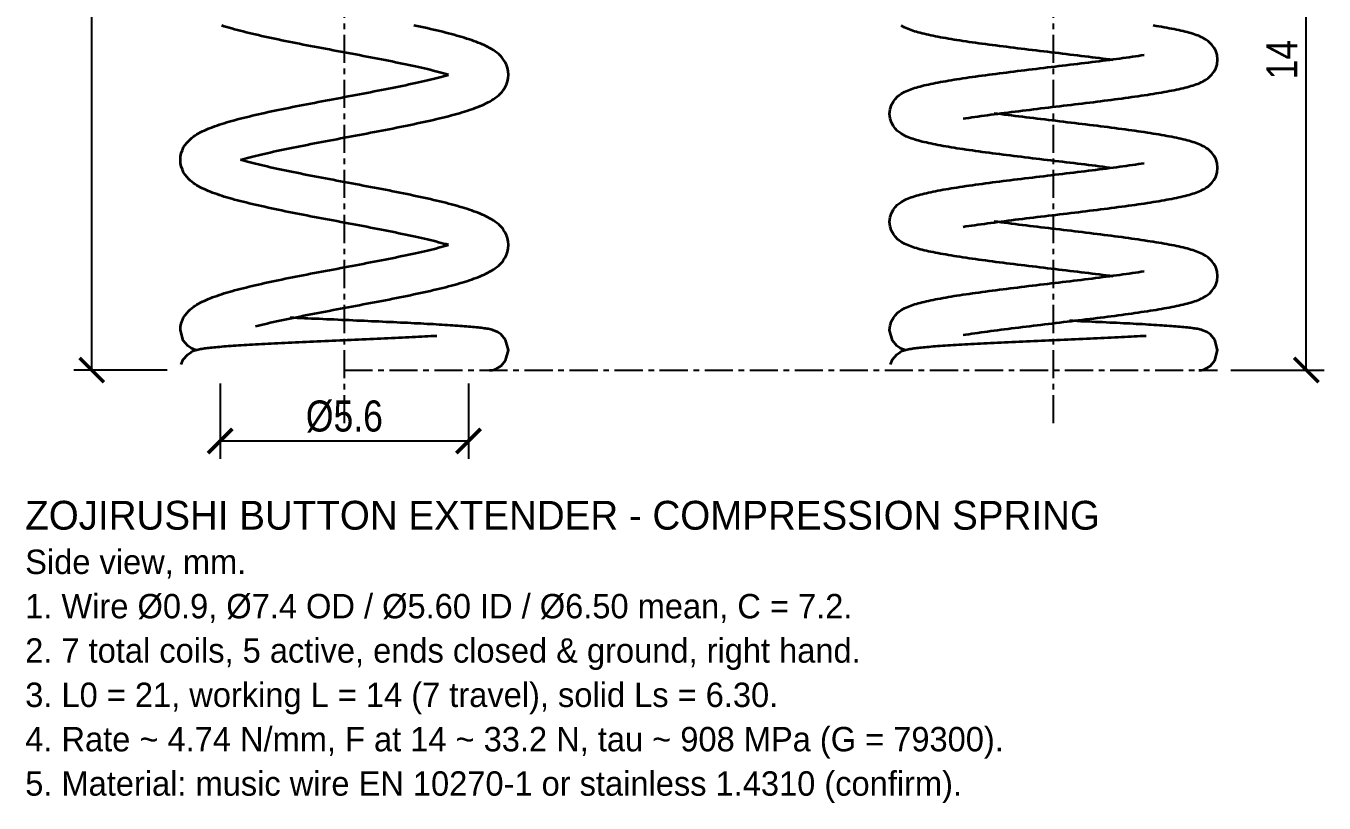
# Model space of a CAD drawing. Header units: millimetres. Extents: x -7.2 to 24.2, y -9.8 to 25.3.
# Drawn here: x -7.18 to 22.1, y -9.77 to 7.76 of the extents above; entities that cross this region are included whole.
import ezdxf

# ---------------------------------------------------------------- set-up
doc = ezdxf.new("R2010")
doc.units = ezdxf.units.MM
doc.header["$LTSCALE"] = 0.2
doc.linetypes.add('CENTER', pattern=[5.08, 3.175, -0.635, 0.635, -0.635])
for name, color, linetype in [('CENTER', 1, 'CENTER'), ('DIM', 5, 'CONTINUOUS'), ('TEXT', 7, 'CONTINUOUS')]:
    doc.layers.add(name, color=color, linetype=linetype)
doc.layers.add('OUTLINE', color=7, linetype='CONTINUOUS', lineweight=35)
doc.styles.add('OpenSansCondensed-Light', font='OpenSansCondensed-Light.ttf')
doc.dimstyles.new('SPRING', dxfattribs={"dimtxt": 0.7, "dimasz": 0.55, "dimexe": 0.4, "dimexo": 0.3, "dimgap": 0.2, "dimtad": 1, "dimdsep": 46, "dimtxsty": 'OpenSansCondensed-Light', "dimblk": 'ARCHTICK', "dimcen": 2.5, "dimclrd": 5, "dimclre": 5, "dimclrt": 5, "dimazin": 3, "dimtfac": 0.5, "dimtmove": 2, "dimatfit": 3})

# ---------------------------------------------------------------- blocks, each defined once
blk = doc.blocks.new('_ARCHTICK')
at = {"color": 0, "linetype": 'BYBLOCK', "const_width": 0.15}
blk.add_lwpolyline([(-0.5, -0.5), (0.5, 0.5)], dxfattribs=at)

msp = doc.modelspace()

# ---------------------------------------------------------------- linework, layer by layer
at = {"layer": 'CENTER'}
for p, q in [((0, -1.2), (0, 22.2)), ((16, -1.2), (16, 15.2))]:
    msp.add_line(p, q, dxfattribs=at)
at = {"layer": 'CENTER', "color": 8}
msp.add_line((0, 0), (19.7, 0), dxfattribs=at)
at = {"layer": 'OUTLINE'}
for points in [[(2.346, 6.66), (2.293, 6.675), (2.239, 6.69), (2.182, 6.705), (2.124, 6.72), (2.064, 6.736), (2.003, 6.751), (1.939, 6.767), (1.875, 6.782), (1.808, 6.798), (1.741, 6.813), (1.672, 6.829), (1.601, 6.845), (1.53, 6.86), (1.457, 6.876), (1.383, 6.892), (1.307, 6.907), (1.231, 6.923), (1.154, 6.939), (1.076, 6.955), (0.997, 6.971), (0.917, 6.987), (0.836, 7.002), (0.755, 7.018), (0.673, 7.034), (0.591, 7.05), (0.508, 7.066), (0.424, 7.082), (0.34, 7.098), (0.256, 7.114), (0.172, 7.13), (0.087, 7.146), (0.002, 7.162), (-0.083, 7.178), (-0.168, 7.194), (-0.253, 7.21), (-0.338, 7.226), (-0.423, 7.242), (-0.508, 7.258), (-0.593, 7.274), (-0.677, 7.29), (-0.761, 7.306), (-0.844, 7.322), (-0.927, 7.338), (-1.01, 7.354), (-1.092, 7.371), (-1.173, 7.387), (-1.254, 7.403), (-1.333, 7.419), (-1.413, 7.435), (-1.491, 7.451), (-1.568, 7.468), (-1.645, 7.484), (-1.72, 7.5), (-1.795, 7.517), (-1.869, 7.533), (-1.941, 7.549), (-2.012, 7.566), (-2.082, 7.582), (-2.151, 7.599), (-2.219, 7.615), (-2.285, 7.632), (-2.35, 7.648), (-2.414, 7.665), (-2.476, 7.682), (-2.537, 7.699), (-2.596, 7.716), (-2.655, 7.733), (-2.711, 7.75), (-2.766, 7.767)], [(-2.346, 4.74), (-2.293, 4.755), (-2.239, 4.77), (-2.182, 4.785), (-2.124, 4.8), (-2.064, 4.816), (-2.003, 4.831), (-1.939, 4.847), (-1.875, 4.862), (-1.808, 4.878), (-1.741, 4.893), (-1.672, 4.909), (-1.601, 4.925), (-1.53, 4.94), (-1.457, 4.956), (-1.383, 4.972), (-1.307, 4.987), (-1.231, 5.003), (-1.154, 5.019), (-1.076, 5.035), (-0.997, 5.051), (-0.917, 5.067), (-0.836, 5.082), (-0.755, 5.098), (-0.673, 5.114), (-0.591, 5.13), (-0.508, 5.146), (-0.424, 5.162), (-0.34, 5.178), (-0.256, 5.194), (-0.172, 5.21), (-0.087, 5.226), (-0.002, 5.242), (0.083, 5.258), (0.168, 5.274), (0.253, 5.29), (0.338, 5.306), (0.423, 5.322), (0.508, 5.338), (0.593, 5.354), (0.677, 5.37), (0.761, 5.386), (0.844, 5.402), (0.927, 5.418), (1.01, 5.434), (1.092, 5.451), (1.173, 5.467), (1.254, 5.483), (1.333, 5.499), (1.413, 5.515), (1.491, 5.531), (1.568, 5.548), (1.645, 5.564), (1.72, 5.58), (1.795, 5.597), (1.869, 5.613), (1.941, 5.629), (2.012, 5.646), (2.082, 5.662), (2.151, 5.679), (2.219, 5.695), (2.285, 5.712), (2.35, 5.728), (2.414, 5.745), (2.476, 5.762), (2.537, 5.779), (2.596, 5.796), (2.655, 5.813), (2.711, 5.83), (2.766, 5.847), (2.82, 5.865), (2.873, 5.883), (2.923, 5.901), (2.973, 5.919), (3.021, 5.937), (3.068, 5.956), (3.114, 5.976), (3.158, 5.996), (3.201, 6.016), (3.243, 6.038), (3.284, 6.06), (3.325, 6.084), (3.365, 6.109), (3.404, 6.136), (3.443, 6.166), (3.481, 6.198), (3.519, 6.235), (3.556, 6.276), (3.592, 6.323), (3.626, 6.377), (3.655, 6.439), (3.679, 6.507), (3.695, 6.582), (3.7, 6.66), (3.695, 6.738), (3.679, 6.813), (3.655, 6.881), (3.626, 6.943), (3.592, 6.997), (3.556, 7.044), (3.519, 7.085), (3.481, 7.122), (3.443, 7.154), (3.404, 7.184), (3.365, 7.211), (3.325, 7.236), (3.284, 7.26), (3.243, 7.282), (3.201, 7.304), (3.158, 7.324), (3.114, 7.344), (3.068, 7.364), (3.021, 7.383), (2.973, 7.401), (2.923, 7.419), (2.873, 7.437), (2.82, 7.455), (2.766, 7.473), (2.711, 7.49), (2.655, 7.507), (2.596, 7.524), (2.537, 7.541), (2.476, 7.558), (2.414, 7.575), (2.35, 7.592), (2.285, 7.608), (2.219, 7.625), (2.151, 7.641), (2.082, 7.658), (2.012, 7.674), (1.941, 7.691), (1.869, 7.707), (1.795, 7.723), (1.72, 7.74), (1.645, 7.756), (1.568, 7.772)], [(17.34, 6.991), (17.264, 7.001), (17.186, 7.011), (17.108, 7.021), (17.028, 7.031), (16.948, 7.042), (16.867, 7.052), (16.786, 7.062), (16.704, 7.072), (16.621, 7.082), (16.538, 7.092), (16.454, 7.102), (16.37, 7.112), (16.286, 7.123), (16.201, 7.133), (16.117, 7.143), (16.032, 7.153), (15.947, 7.163), (15.862, 7.173), (15.776, 7.184), (15.691, 7.194), (15.607, 7.204), (15.522, 7.214), (15.438, 7.224), (15.353, 7.234), (15.27, 7.245), (15.186, 7.255), (15.104, 7.265), (15.021, 7.275), (14.94, 7.286), (14.859, 7.296), (14.778, 7.306), (14.699, 7.316), (14.62, 7.326), (14.542, 7.337), (14.465, 7.347), (14.389, 7.357), (14.313, 7.368), (14.239, 7.378), (14.166, 7.388), (14.095, 7.398), (14.024, 7.409), (13.954, 7.419), (13.886, 7.43), (13.819, 7.44), (13.754, 7.45), (13.69, 7.461), (13.627, 7.471), (13.566, 7.482), (13.506, 7.492), (13.447, 7.503), (13.39, 7.514), (13.335, 7.524), (13.281, 7.535), (13.229, 7.546), (13.178, 7.557), (13.129, 7.568), (13.081, 7.579), (13.035, 7.59), (12.99, 7.602), (12.946, 7.614), (12.904, 7.626), (12.863, 7.638), (12.824, 7.651), (12.785, 7.664), (12.747, 7.678), (12.709, 7.693), (12.672, 7.71), (12.635, 7.728), (12.597, 7.749), (12.558, 7.773)], [(13.959, 5.671), (14.023, 5.681), (14.089, 5.691), (14.155, 5.701), (14.224, 5.711), (14.293, 5.721), (14.364, 5.731), (14.437, 5.741), (14.51, 5.751), (14.584, 5.761), (14.66, 5.771), (14.736, 5.781), (14.814, 5.791), (14.892, 5.801), (14.972, 5.811), (15.052, 5.822), (15.133, 5.832), (15.214, 5.842), (15.296, 5.852), (15.379, 5.862), (15.462, 5.872), (15.546, 5.882), (15.63, 5.892), (15.714, 5.903), (15.799, 5.913), (15.883, 5.923), (15.968, 5.933), (16.053, 5.943), (16.138, 5.953), (16.224, 5.964), (16.309, 5.974), (16.393, 5.984), (16.478, 5.994), (16.562, 6.004), (16.647, 6.014), (16.73, 6.025), (16.814, 6.035), (16.896, 6.045), (16.979, 6.055), (17.06, 6.066), (17.141, 6.076), (17.222, 6.086), (17.301, 6.096), (17.38, 6.106), (17.458, 6.117), (17.535, 6.127), (17.611, 6.137), (17.687, 6.148), (17.761, 6.158), (17.834, 6.168), (17.905, 6.178), (17.976, 6.189), (18.046, 6.199), (18.114, 6.21), (18.181, 6.22), (18.246, 6.23), (18.31, 6.241), (18.373, 6.251), (18.434, 6.262), (18.494, 6.272), (18.553, 6.283), (18.61, 6.294), (18.665, 6.304), (18.719, 6.315), (18.771, 6.326), (18.822, 6.337), (18.871, 6.348), (18.919, 6.359), (18.965, 6.37), (19.01, 6.382), (19.054, 6.394), (19.096, 6.406), (19.137, 6.418), (19.176, 6.431), (19.215, 6.444), (19.253, 6.458), (19.291, 6.473), (19.328, 6.49), (19.365, 6.508), (19.403, 6.529), (19.442, 6.553), (19.483, 6.581), (19.526, 6.617), (19.571, 6.663), (19.616, 6.723), (19.658, 6.799), (19.688, 6.894), (19.7, 7), (19.688, 7.106), (19.658, 7.201), (19.616, 7.277), (19.571, 7.337), (19.526, 7.383), (19.483, 7.419), (19.442, 7.447), (19.403, 7.471), (19.365, 7.492), (19.328, 7.51), (19.291, 7.527), (19.253, 7.542), (19.215, 7.556), (19.176, 7.569), (19.137, 7.582), (19.096, 7.594), (19.054, 7.606), (19.01, 7.618), (18.965, 7.63), (18.919, 7.641), (18.871, 7.652), (18.822, 7.663), (18.771, 7.674), (18.719, 7.685), (18.665, 7.696), (18.61, 7.706), (18.553, 7.717), (18.494, 7.728), (18.434, 7.738), (18.373, 7.749), (18.31, 7.759), (18.246, 7.77)], [(17.34, 4.551), (17.264, 4.561), (17.186, 4.571), (17.108, 4.581), (17.028, 4.591), (16.948, 4.602), (16.867, 4.612), (16.786, 4.622), (16.704, 4.632), (16.621, 4.642), (16.538, 4.652), (16.454, 4.662), (16.37, 4.672), (16.286, 4.683), (16.201, 4.693), (16.117, 4.703), (16.032, 4.713), (15.947, 4.723), (15.862, 4.733), (15.776, 4.744), (15.691, 4.754), (15.607, 4.764), (15.522, 4.774), (15.438, 4.784), (15.353, 4.794), (15.27, 4.805), (15.186, 4.815), (15.104, 4.825), (15.021, 4.835), (14.94, 4.846), (14.859, 4.856), (14.778, 4.866), (14.699, 4.876), (14.62, 4.886), (14.542, 4.897), (14.465, 4.907), (14.389, 4.917), (14.313, 4.928), (14.239, 4.938), (14.166, 4.948), (14.095, 4.958), (14.024, 4.969), (13.954, 4.979), (13.886, 4.99), (13.819, 5), (13.754, 5.01), (13.69, 5.021), (13.627, 5.031), (13.566, 5.042), (13.506, 5.052), (13.447, 5.063), (13.39, 5.074), (13.335, 5.084), (13.281, 5.095), (13.229, 5.106), (13.178, 5.117), (13.129, 5.128), (13.081, 5.139), (13.035, 5.15), (12.99, 5.162), (12.946, 5.174), (12.904, 5.186), (12.863, 5.198), (12.824, 5.211), (12.785, 5.224), (12.747, 5.238), (12.709, 5.253), (12.672, 5.27), (12.635, 5.288), (12.597, 5.309), (12.558, 5.333), (12.517, 5.361), (12.474, 5.397), (12.429, 5.443), (12.384, 5.503), (12.342, 5.579), (12.312, 5.674), (12.3, 5.78), (12.312, 5.886), (12.342, 5.981), (12.384, 6.057), (12.429, 6.117), (12.474, 6.163), (12.517, 6.199), (12.558, 6.227), (12.597, 6.251), (12.635, 6.272), (12.672, 6.29), (12.709, 6.307), (12.747, 6.322), (12.785, 6.336), (12.824, 6.349), (12.863, 6.362), (12.904, 6.374), (12.946, 6.386), (12.99, 6.398), (13.035, 6.41), (13.081, 6.421), (13.129, 6.432), (13.178, 6.443), (13.229, 6.454), (13.281, 6.465), (13.335, 6.476), (13.39, 6.486), (13.447, 6.497), (13.506, 6.508), (13.566, 6.518), (13.627, 6.529), (13.69, 6.539), (13.754, 6.55), (13.819, 6.56), (13.886, 6.57), (13.954, 6.581), (14.024, 6.591), (14.095, 6.602), (14.166, 6.612), (14.239, 6.622), (14.313, 6.632), (14.389, 6.643), (14.465, 6.653), (14.542, 6.663), (14.62, 6.674), (14.699, 6.684), (14.778, 6.694), (14.859, 6.704), (14.94, 6.714), (15.021, 6.725), (15.104, 6.735), (15.186, 6.745), (15.27, 6.755), (15.353, 6.766), (15.438, 6.776), (15.522, 6.786), (15.607, 6.796), (15.691, 6.806), (15.776, 6.816), (15.862, 6.827), (15.947, 6.837), (16.032, 6.847), (16.117, 6.857), (16.201, 6.867), (16.286, 6.877), (16.37, 6.888), (16.454, 6.898), (16.538, 6.908), (16.621, 6.918), (16.704, 6.928), (16.786, 6.938), (16.867, 6.948), (16.948, 6.958), (17.028, 6.969), (17.108, 6.979), (17.186, 6.989), (17.264, 6.999), (17.34, 7.009), (17.416, 7.019), (17.49, 7.029), (17.563, 7.039), (17.636, 7.049), (17.707, 7.059), (17.776, 7.069), (17.845, 7.079), (17.911, 7.089), (17.977, 7.099), (18.041, 7.109)], [(2.346, 2.82), (2.293, 2.835), (2.239, 2.85), (2.182, 2.865), (2.124, 2.88), (2.064, 2.896), (2.003, 2.911), (1.939, 2.927), (1.875, 2.942), (1.808, 2.958), (1.741, 2.973), (1.672, 2.989), (1.601, 3.005), (1.53, 3.02), (1.457, 3.036), (1.383, 3.052), (1.307, 3.067), (1.231, 3.083), (1.154, 3.099), (1.076, 3.115), (0.997, 3.131), (0.917, 3.147), (0.836, 3.162), (0.755, 3.178), (0.673, 3.194), (0.591, 3.21), (0.508, 3.226), (0.424, 3.242), (0.34, 3.258), (0.256, 3.274), (0.172, 3.29), (0.087, 3.306), (0.002, 3.322), (-0.083, 3.338), (-0.168, 3.354), (-0.253, 3.37), (-0.338, 3.386), (-0.423, 3.402), (-0.508, 3.418), (-0.593, 3.434), (-0.677, 3.45), (-0.761, 3.466), (-0.844, 3.482), (-0.927, 3.498), (-1.01, 3.514), (-1.092, 3.531), (-1.173, 3.547), (-1.254, 3.563), (-1.333, 3.579), (-1.413, 3.595), (-1.491, 3.611), (-1.568, 3.628), (-1.645, 3.644), (-1.72, 3.66), (-1.795, 3.677), (-1.869, 3.693), (-1.941, 3.709), (-2.012, 3.726), (-2.082, 3.742), (-2.151, 3.759), (-2.219, 3.775), (-2.285, 3.792), (-2.35, 3.808), (-2.414, 3.825), (-2.476, 3.842), (-2.537, 3.859), (-2.596, 3.876), (-2.655, 3.893), (-2.711, 3.91), (-2.766, 3.927), (-2.82, 3.945), (-2.873, 3.963), (-2.923, 3.981), (-2.973, 3.999), (-3.021, 4.017), (-3.068, 4.036), (-3.114, 4.056), (-3.158, 4.076), (-3.201, 4.096), (-3.243, 4.118), (-3.284, 4.14), (-3.325, 4.164), (-3.365, 4.189), (-3.404, 4.216), (-3.443, 4.246), (-3.481, 4.278), (-3.519, 4.315), (-3.556, 4.356), (-3.592, 4.403), (-3.626, 4.457), (-3.655, 4.519), (-3.679, 4.587), (-3.695, 4.662), (-3.7, 4.74), (-3.695, 4.818), (-3.679, 4.893), (-3.655, 4.961), (-3.626, 5.023), (-3.592, 5.077), (-3.556, 5.124), (-3.519, 5.165), (-3.481, 5.202), (-3.443, 5.234), (-3.404, 5.264), (-3.365, 5.291), (-3.325, 5.316), (-3.284, 5.34), (-3.243, 5.362), (-3.201, 5.384), (-3.158, 5.404), (-3.114, 5.424), (-3.068, 5.444), (-3.021, 5.463), (-2.973, 5.481), (-2.923, 5.499), (-2.873, 5.517), (-2.82, 5.535), (-2.766, 5.553), (-2.711, 5.57), (-2.655, 5.587), (-2.596, 5.604), (-2.537, 5.621), (-2.476, 5.638), (-2.414, 5.655), (-2.35, 5.672), (-2.285, 5.688), (-2.219, 5.705), (-2.151, 5.721), (-2.082, 5.738), (-2.012, 5.754), (-1.941, 5.771), (-1.869, 5.787), (-1.795, 5.803), (-1.72, 5.82), (-1.645, 5.836), (-1.568, 5.852), (-1.491, 5.869), (-1.413, 5.885), (-1.333, 5.901), (-1.254, 5.917), (-1.173, 5.933), (-1.092, 5.949), (-1.01, 5.966), (-0.927, 5.982), (-0.844, 5.998), (-0.761, 6.014), (-0.677, 6.03), (-0.593, 6.046), (-0.508, 6.062), (-0.423, 6.078), (-0.338, 6.094), (-0.253, 6.11), (-0.168, 6.126), (-0.083, 6.142), (0.002, 6.158), (0.087, 6.174), (0.172, 6.19), (0.256, 6.206), (0.34, 6.222), (0.424, 6.238), (0.508, 6.254), (0.591, 6.27), (0.673, 6.286), (0.755, 6.302), (0.836, 6.318), (0.917, 6.333), (0.997, 6.349), (1.076, 6.365), (1.154, 6.381), (1.231, 6.397), (1.307, 6.413), (1.383, 6.428), (1.457, 6.444), (1.53, 6.46), (1.601, 6.475), (1.672, 6.491), (1.741, 6.507), (1.808, 6.522), (1.875, 6.538), (1.939, 6.553), (2.003, 6.569), (2.064, 6.584), (2.124, 6.6), (2.182, 6.615), (2.239, 6.63), (2.293, 6.645), (2.346, 6.66)], [(13.959, 3.231), (14.023, 3.241), (14.089, 3.251), (14.155, 3.261), (14.224, 3.271), (14.293, 3.281), (14.364, 3.291), (14.437, 3.301), (14.51, 3.311), (14.584, 3.321), (14.66, 3.331), (14.736, 3.341), (14.814, 3.351), (14.892, 3.361), (14.972, 3.371), (15.052, 3.382), (15.133, 3.392), (15.214, 3.402), (15.296, 3.412), (15.379, 3.422), (15.462, 3.432), (15.546, 3.442), (15.63, 3.452), (15.714, 3.463), (15.799, 3.473), (15.883, 3.483), (15.968, 3.493), (16.053, 3.503), (16.138, 3.513), (16.224, 3.524), (16.309, 3.534), (16.393, 3.544), (16.478, 3.554), (16.562, 3.564), (16.647, 3.574), (16.73, 3.585), (16.814, 3.595), (16.896, 3.605), (16.979, 3.615), (17.06, 3.626), (17.141, 3.636), (17.222, 3.646), (17.301, 3.656), (17.38, 3.666), (17.458, 3.677), (17.535, 3.687), (17.611, 3.697), (17.687, 3.708), (17.761, 3.718), (17.834, 3.728), (17.905, 3.738), (17.976, 3.749), (18.046, 3.759), (18.114, 3.77), (18.181, 3.78), (18.246, 3.79), (18.31, 3.801), (18.373, 3.811), (18.434, 3.822), (18.494, 3.832), (18.553, 3.843), (18.61, 3.854), (18.665, 3.864), (18.719, 3.875), (18.771, 3.886), (18.822, 3.897), (18.871, 3.908), (18.919, 3.919), (18.965, 3.93), (19.01, 3.942), (19.054, 3.954), (19.096, 3.966), (19.137, 3.978), (19.176, 3.991), (19.215, 4.004), (19.253, 4.018), (19.291, 4.033), (19.328, 4.05), (19.365, 4.068), (19.403, 4.089), (19.442, 4.113), (19.483, 4.141), (19.526, 4.177), (19.571, 4.223), (19.616, 4.283), (19.658, 4.359), (19.688, 4.454), (19.7, 4.56), (19.688, 4.666), (19.658, 4.761), (19.616, 4.837), (19.571, 4.897), (19.526, 4.943), (19.483, 4.979), (19.442, 5.007), (19.403, 5.031), (19.365, 5.052), (19.328, 5.07), (19.291, 5.087), (19.253, 5.102), (19.215, 5.116), (19.176, 5.129), (19.137, 5.142), (19.096, 5.154), (19.054, 5.166), (19.01, 5.178), (18.965, 5.19), (18.919, 5.201), (18.871, 5.212), (18.822, 5.223), (18.771, 5.234), (18.719, 5.245), (18.665, 5.256), (18.61, 5.266), (18.553, 5.277), (18.494, 5.288), (18.434, 5.298), (18.373, 5.309), (18.31, 5.319), (18.246, 5.33), (18.181, 5.34), (18.114, 5.35), (18.046, 5.361), (17.976, 5.371), (17.905, 5.382), (17.834, 5.392), (17.761, 5.402), (17.687, 5.412), (17.611, 5.423), (17.535, 5.433), (17.458, 5.443), (17.38, 5.454), (17.301, 5.464), (17.222, 5.474), (17.141, 5.484), (17.06, 5.494), (16.979, 5.505), (16.896, 5.515), (16.814, 5.525), (16.73, 5.535), (16.647, 5.546), (16.562, 5.556), (16.478, 5.566), (16.393, 5.576), (16.309, 5.586), (16.224, 5.596), (16.138, 5.607), (16.053, 5.617), (15.968, 5.627), (15.883, 5.637), (15.799, 5.647), (15.714, 5.657), (15.63, 5.668), (15.546, 5.678), (15.462, 5.688), (15.379, 5.698), (15.296, 5.708), (15.214, 5.718), (15.133, 5.728), (15.052, 5.738), (14.972, 5.749), (14.892, 5.759), (14.814, 5.769), (14.736, 5.779), (14.66, 5.789)], [(-2.003, 0.991), (-1.939, 1.007), (-1.875, 1.022), (-1.808, 1.038), (-1.741, 1.053), (-1.672, 1.069), (-1.601, 1.085), (-1.53, 1.1), (-1.457, 1.116), (-1.383, 1.132), (-1.307, 1.147), (-1.231, 1.163), (-1.154, 1.179), (-1.076, 1.195), (-0.997, 1.211), (-0.917, 1.227), (-0.836, 1.242), (-0.755, 1.258), (-0.673, 1.274), (-0.591, 1.29), (-0.508, 1.306), (-0.424, 1.322), (-0.34, 1.338), (-0.256, 1.354), (-0.172, 1.37), (-0.087, 1.386), (-0.002, 1.402), (0.083, 1.418), (0.168, 1.434), (0.253, 1.45), (0.338, 1.466), (0.423, 1.482), (0.508, 1.498), (0.593, 1.514), (0.677, 1.53), (0.761, 1.546), (0.844, 1.562), (0.927, 1.578), (1.01, 1.594), (1.092, 1.611), (1.173, 1.627), (1.254, 1.643), (1.333, 1.659), (1.413, 1.675), (1.491, 1.691), (1.568, 1.708), (1.645, 1.724), (1.72, 1.74), (1.795, 1.757), (1.869, 1.773), (1.941, 1.789), (2.012, 1.806), (2.082, 1.822), (2.151, 1.839), (2.219, 1.855), (2.285, 1.872), (2.35, 1.888), (2.414, 1.905), (2.476, 1.922), (2.537, 1.939), (2.596, 1.956), (2.655, 1.973), (2.711, 1.99), (2.766, 2.007), (2.82, 2.025), (2.873, 2.043), (2.923, 2.061), (2.973, 2.079), (3.021, 2.097), (3.068, 2.116), (3.114, 2.136), (3.158, 2.156), (3.201, 2.176), (3.243, 2.198), (3.284, 2.22), (3.325, 2.244), (3.365, 2.269), (3.404, 2.296), (3.443, 2.326), (3.481, 2.358), (3.519, 2.395), (3.556, 2.436), (3.592, 2.483), (3.626, 2.537), (3.655, 2.599), (3.679, 2.667), (3.695, 2.742), (3.7, 2.82), (3.695, 2.898), (3.679, 2.973), (3.655, 3.041), (3.626, 3.103), (3.592, 3.157), (3.556, 3.204), (3.519, 3.245), (3.481, 3.282), (3.443, 3.314), (3.404, 3.344), (3.365, 3.371), (3.325, 3.396), (3.284, 3.42), (3.243, 3.442), (3.201, 3.464), (3.158, 3.484), (3.114, 3.504), (3.068, 3.524), (3.021, 3.543), (2.973, 3.561), (2.923, 3.579), (2.873, 3.597), (2.82, 3.615), (2.766, 3.633), (2.711, 3.65), (2.655, 3.667), (2.596, 3.684), (2.537, 3.701), (2.476, 3.718), (2.414, 3.735), (2.35, 3.752), (2.285, 3.768), (2.219, 3.785), (2.151, 3.801), (2.082, 3.818), (2.012, 3.834), (1.941, 3.851), (1.869, 3.867), (1.795, 3.883), (1.72, 3.9), (1.645, 3.916), (1.568, 3.932), (1.491, 3.949), (1.413, 3.965), (1.333, 3.981), (1.254, 3.997), (1.173, 4.013), (1.092, 4.029), (1.01, 4.046), (0.927, 4.062), (0.844, 4.078), (0.761, 4.094), (0.677, 4.11), (0.593, 4.126), (0.508, 4.142), (0.423, 4.158), (0.338, 4.174), (0.253, 4.19), (0.168, 4.206), (0.083, 4.222), (-0.002, 4.238), (-0.087, 4.254), (-0.172, 4.27), (-0.256, 4.286), (-0.34, 4.302), (-0.424, 4.318), (-0.508, 4.334), (-0.591, 4.35), (-0.673, 4.366), (-0.755, 4.382), (-0.836, 4.398), (-0.917, 4.413), (-0.997, 4.429), (-1.076, 4.445), (-1.154, 4.461), (-1.231, 4.477), (-1.307, 4.493), (-1.383, 4.508), (-1.457, 4.524), (-1.53, 4.54), (-1.601, 4.555), (-1.672, 4.571), (-1.741, 4.587), (-1.808, 4.602), (-1.875, 4.618), (-1.939, 4.633), (-2.003, 4.649), (-2.064, 4.664), (-2.124, 4.68), (-2.182, 4.695), (-2.239, 4.71), (-2.293, 4.725), (-2.346, 4.74)], [(17.34, 2.111), (17.264, 2.121), (17.186, 2.131), (17.108, 2.141), (17.028, 2.151), (16.948, 2.162), (16.867, 2.172), (16.786, 2.182), (16.704, 2.192), (16.621, 2.202), (16.538, 2.212), (16.454, 2.222), (16.37, 2.232), (16.286, 2.243), (16.201, 2.253), (16.117, 2.263), (16.032, 2.273), (15.947, 2.283), (15.862, 2.293), (15.776, 2.304), (15.691, 2.314), (15.607, 2.324), (15.522, 2.334), (15.438, 2.344), (15.353, 2.354), (15.27, 2.365), (15.186, 2.375), (15.104, 2.385), (15.021, 2.395), (14.94, 2.406), (14.859, 2.416), (14.778, 2.426), (14.699, 2.436), (14.62, 2.446), (14.542, 2.457), (14.465, 2.467), (14.389, 2.477), (14.313, 2.488), (14.239, 2.498), (14.166, 2.508), (14.095, 2.518), (14.024, 2.529), (13.954, 2.539), (13.886, 2.55), (13.819, 2.56), (13.754, 2.57), (13.69, 2.581), (13.627, 2.591), (13.566, 2.602), (13.506, 2.612), (13.447, 2.623), (13.39, 2.634), (13.335, 2.644), (13.281, 2.655), (13.229, 2.666), (13.178, 2.677), (13.129, 2.688), (13.081, 2.699), (13.035, 2.71), (12.99, 2.722), (12.946, 2.734), (12.904, 2.746), (12.863, 2.758), (12.824, 2.771), (12.785, 2.784), (12.747, 2.798), (12.709, 2.813), (12.672, 2.83), (12.635, 2.848), (12.597, 2.869), (12.558, 2.893), (12.517, 2.921), (12.474, 2.957), (12.429, 3.003), (12.384, 3.063), (12.342, 3.139), (12.312, 3.234), (12.3, 3.34), (12.312, 3.446), (12.342, 3.541), (12.384, 3.617), (12.429, 3.677), (12.474, 3.723), (12.517, 3.759), (12.558, 3.787), (12.597, 3.811), (12.635, 3.832), (12.672, 3.85), (12.709, 3.867), (12.747, 3.882), (12.785, 3.896), (12.824, 3.909), (12.863, 3.922), (12.904, 3.934), (12.946, 3.946), (12.99, 3.958), (13.035, 3.97), (13.081, 3.981), (13.129, 3.992), (13.178, 4.003), (13.229, 4.014), (13.281, 4.025), (13.335, 4.036), (13.39, 4.046), (13.447, 4.057), (13.506, 4.068), (13.566, 4.078), (13.627, 4.089), (13.69, 4.099), (13.754, 4.11), (13.819, 4.12), (13.886, 4.13), (13.954, 4.141), (14.024, 4.151), (14.095, 4.162), (14.166, 4.172), (14.239, 4.182), (14.313, 4.192), (14.389, 4.203), (14.465, 4.213), (14.542, 4.223), (14.62, 4.234), (14.699, 4.244), (14.778, 4.254), (14.859, 4.264), (14.94, 4.274), (15.021, 4.285), (15.104, 4.295), (15.186, 4.305), (15.27, 4.315), (15.353, 4.326), (15.438, 4.336), (15.522, 4.346), (15.607, 4.356), (15.691, 4.366), (15.776, 4.376), (15.862, 4.387), (15.947, 4.397), (16.032, 4.407), (16.117, 4.417), (16.201, 4.427), (16.286, 4.437), (16.37, 4.448), (16.454, 4.458), (16.538, 4.468), (16.621, 4.478), (16.704, 4.488), (16.786, 4.498), (16.867, 4.508), (16.948, 4.518), (17.028, 4.529), (17.108, 4.539), (17.186, 4.549), (17.264, 4.559), (17.34, 4.569), (17.416, 4.579), (17.49, 4.589), (17.563, 4.599), (17.636, 4.609), (17.707, 4.619), (17.776, 4.629), (17.845, 4.639), (17.911, 4.649), (17.977, 4.659), (18.041, 4.669)], [(13.959, 0.791), (14.023, 0.801), (14.089, 0.811), (14.155, 0.821), (14.224, 0.831), (14.293, 0.841), (14.364, 0.851), (14.437, 0.861), (14.51, 0.871), (14.584, 0.881), (14.66, 0.891), (14.736, 0.901), (14.814, 0.911), (14.892, 0.921), (14.972, 0.931), (15.052, 0.942), (15.133, 0.952), (15.214, 0.962), (15.296, 0.972), (15.379, 0.982), (15.462, 0.992), (15.546, 1.002), (15.63, 1.012), (15.714, 1.023), (15.799, 1.033), (15.883, 1.043), (15.968, 1.053), (16.053, 1.063), (16.138, 1.073), (16.224, 1.084), (16.309, 1.094), (16.393, 1.104), (16.478, 1.114), (16.562, 1.124), (16.647, 1.134), (16.73, 1.145), (16.814, 1.155), (16.896, 1.165), (16.979, 1.175), (17.06, 1.186), (17.141, 1.196), (17.222, 1.206), (17.301, 1.216), (17.38, 1.226), (17.458, 1.237), (17.535, 1.247), (17.611, 1.257), (17.687, 1.268), (17.761, 1.278), (17.834, 1.288), (17.905, 1.298), (17.976, 1.309), (18.046, 1.319), (18.114, 1.33), (18.181, 1.34), (18.246, 1.35), (18.31, 1.361), (18.373, 1.371), (18.434, 1.382), (18.494, 1.392), (18.553, 1.403), (18.61, 1.414), (18.665, 1.424), (18.719, 1.435), (18.771, 1.446), (18.822, 1.457), (18.871, 1.468), (18.919, 1.479), (18.965, 1.49), (19.01, 1.502), (19.054, 1.514), (19.096, 1.526), (19.137, 1.538), (19.176, 1.551), (19.215, 1.564), (19.253, 1.578), (19.291, 1.593), (19.328, 1.61), (19.365, 1.628), (19.403, 1.649), (19.442, 1.673), (19.483, 1.701), (19.526, 1.737), (19.571, 1.783), (19.616, 1.843), (19.658, 1.919), (19.688, 2.014), (19.7, 2.12), (19.688, 2.226), (19.658, 2.321), (19.616, 2.397), (19.571, 2.457), (19.526, 2.503), (19.483, 2.539), (19.442, 2.567), (19.403, 2.591), (19.365, 2.612), (19.328, 2.63), (19.291, 2.647), (19.253, 2.662), (19.215, 2.676), (19.176, 2.689), (19.137, 2.702), (19.096, 2.714), (19.054, 2.726), (19.01, 2.738), (18.965, 2.75), (18.919, 2.761), (18.871, 2.772), (18.822, 2.783), (18.771, 2.794), (18.719, 2.805), (18.665, 2.816), (18.61, 2.826), (18.553, 2.837), (18.494, 2.848), (18.434, 2.858), (18.373, 2.869), (18.31, 2.879), (18.246, 2.89), (18.181, 2.9), (18.114, 2.91), (18.046, 2.921), (17.976, 2.931), (17.905, 2.942), (17.834, 2.952), (17.761, 2.962), (17.687, 2.972), (17.611, 2.983), (17.535, 2.993), (17.458, 3.003), (17.38, 3.014), (17.301, 3.024), (17.222, 3.034), (17.141, 3.044), (17.06, 3.054), (16.979, 3.065), (16.896, 3.075), (16.814, 3.085), (16.73, 3.095), (16.647, 3.106), (16.562, 3.116), (16.478, 3.126), (16.393, 3.136), (16.309, 3.146), (16.224, 3.156), (16.138, 3.167), (16.053, 3.177), (15.968, 3.187), (15.883, 3.197), (15.799, 3.207), (15.714, 3.217), (15.63, 3.228), (15.546, 3.238), (15.462, 3.248), (15.379, 3.258), (15.296, 3.268), (15.214, 3.278), (15.133, 3.288), (15.052, 3.298), (14.972, 3.309), (14.892, 3.319), (14.814, 3.329), (14.736, 3.339), (14.66, 3.349)], [(-3.332, 0.444), (-3.366, 0.455), (-3.407, 0.47), (-3.46, 0.496), (-3.535, 0.548), (-3.636, 0.666), (-3.7, 0.9), (-3.695, 0.978), (-3.679, 1.053), (-3.655, 1.121), (-3.626, 1.183), (-3.592, 1.237), (-3.556, 1.284), (-3.519, 1.325), (-3.481, 1.362), (-3.443, 1.394), (-3.404, 1.424), (-3.365, 1.451), (-3.325, 1.476), (-3.284, 1.5), (-3.243, 1.522), (-3.201, 1.544), (-3.158, 1.564), (-3.114, 1.584), (-3.068, 1.604), (-3.021, 1.623), (-2.973, 1.641), (-2.923, 1.659), (-2.873, 1.677), (-2.82, 1.695), (-2.766, 1.713), (-2.711, 1.73), (-2.655, 1.747), (-2.596, 1.764), (-2.537, 1.781), (-2.476, 1.798), (-2.414, 1.815), (-2.35, 1.832), (-2.285, 1.848), (-2.219, 1.865), (-2.151, 1.881), (-2.082, 1.898), (-2.012, 1.914), (-1.941, 1.931), (-1.869, 1.947), (-1.795, 1.963), (-1.72, 1.98), (-1.645, 1.996), (-1.568, 2.012), (-1.491, 2.029), (-1.413, 2.045), (-1.333, 2.061), (-1.254, 2.077), (-1.173, 2.093), (-1.092, 2.109), (-1.01, 2.126), (-0.927, 2.142), (-0.844, 2.158), (-0.761, 2.174), (-0.677, 2.19), (-0.593, 2.206), (-0.508, 2.222), (-0.423, 2.238), (-0.338, 2.254), (-0.253, 2.27), (-0.168, 2.286), (-0.083, 2.302), (0.002, 2.318), (0.087, 2.334), (0.172, 2.35), (0.256, 2.366), (0.34, 2.382), (0.424, 2.398), (0.508, 2.414), (0.591, 2.43), (0.673, 2.446), (0.755, 2.462), (0.836, 2.478), (0.917, 2.493), (0.997, 2.509), (1.076, 2.525), (1.154, 2.541), (1.231, 2.557), (1.307, 2.573), (1.383, 2.588), (1.457, 2.604), (1.53, 2.62), (1.601, 2.635), (1.672, 2.651), (1.741, 2.667), (1.808, 2.682), (1.875, 2.698), (1.939, 2.713), (2.003, 2.729), (2.064, 2.744), (2.124, 2.76), (2.182, 2.775), (2.239, 2.79), (2.293, 2.805), (2.346, 2.82)], [(12.668, 0.444), (12.634, 0.455), (12.593, 0.47), (12.54, 0.496), (12.465, 0.548), (12.364, 0.666), (12.3, 0.9), (12.312, 1.006), (12.342, 1.101), (12.384, 1.177), (12.429, 1.237), (12.474, 1.283), (12.517, 1.319), (12.558, 1.347), (12.597, 1.371), (12.635, 1.392), (12.672, 1.41), (12.709, 1.427), (12.747, 1.442), (12.785, 1.456), (12.824, 1.469), (12.863, 1.482), (12.904, 1.494), (12.946, 1.506), (12.99, 1.518), (13.035, 1.53), (13.081, 1.541), (13.129, 1.552), (13.178, 1.563), (13.229, 1.574), (13.281, 1.585), (13.335, 1.596), (13.39, 1.606), (13.447, 1.617), (13.506, 1.628), (13.566, 1.638), (13.627, 1.649), (13.69, 1.659), (13.754, 1.67), (13.819, 1.68), (13.886, 1.69), (13.954, 1.701), (14.024, 1.711), (14.095, 1.722), (14.166, 1.732), (14.239, 1.742), (14.313, 1.752), (14.389, 1.763), (14.465, 1.773), (14.542, 1.783), (14.62, 1.794), (14.699, 1.804), (14.778, 1.814), (14.859, 1.824), (14.94, 1.834), (15.021, 1.845), (15.104, 1.855), (15.186, 1.865), (15.27, 1.875), (15.353, 1.886), (15.438, 1.896), (15.522, 1.906), (15.607, 1.916), (15.691, 1.926), (15.776, 1.936), (15.862, 1.947), (15.947, 1.957), (16.032, 1.967), (16.117, 1.977), (16.201, 1.987), (16.286, 1.997), (16.37, 2.008), (16.454, 2.018), (16.538, 2.028), (16.621, 2.038), (16.704, 2.048), (16.786, 2.058), (16.867, 2.068), (16.948, 2.078), (17.028, 2.089), (17.108, 2.099), (17.186, 2.109), (17.264, 2.119), (17.34, 2.129), (17.416, 2.139), (17.49, 2.149), (17.563, 2.159), (17.636, 2.169), (17.707, 2.179), (17.776, 2.189), (17.845, 2.199), (17.911, 2.209), (17.977, 2.219), (18.041, 2.229)], [(3.272, 0), (3.301, 0), (3.332, 0), (3.366, 0.005), (3.407, 0.02), (3.46, 0.046), (3.535, 0.098), (3.636, 0.216), (3.7, 0.45), (3.636, 0.684), (3.535, 0.802), (3.46, 0.854), (3.407, 0.88), (3.366, 0.895), (3.332, 0.906), (3.301, 0.914), (3.272, 0.92), (3.244, 0.926), (3.215, 0.931), (3.185, 0.936), (3.154, 0.94), (3.122, 0.945), (3.089, 0.949), (3.054, 0.953), (3.018, 0.957), (2.979, 0.961), (2.939, 0.965), (2.898, 0.969), (2.854, 0.973), (2.809, 0.977), (2.762, 0.981), (2.713, 0.985), (2.663, 0.989), (2.611, 0.993), (2.557, 0.996), (2.502, 1), (2.445, 1.004), (2.386, 1.008), (2.326, 1.012), (2.264, 1.015), (2.201, 1.019), (2.137, 1.023), (2.071, 1.027), (2.003, 1.031), (1.935, 1.034), (1.865, 1.038), (1.794, 1.042), (1.721, 1.046), (1.648, 1.049), (1.573, 1.053), (1.498, 1.057), (1.421, 1.061), (1.344, 1.064), (1.265, 1.068), (1.186, 1.072), (1.106, 1.076), (1.025, 1.08), (0.944, 1.083), (0.862, 1.087), (0.779, 1.091), (0.696, 1.095), (0.612, 1.098), (0.528, 1.102), (0.444, 1.106), (0.36, 1.11), (0.275, 1.113), (0.19, 1.117), (0.105, 1.121), (0.02, 1.125), (-0.065, 1.128), (-0.15, 1.132), (-0.235, 1.136), (-0.32, 1.14), (-0.404, 1.143), (-0.488, 1.147), (-0.572, 1.151), (-0.655, 1.155), (-0.738, 1.158), (-0.821, 1.162), (-0.902, 1.166), (-0.983, 1.17), (-1.064, 1.173), (-1.143, 1.177), (-1.222, 1.181)], [(19.272, 0), (19.301, 0), (19.332, 0), (19.366, 0.005), (19.407, 0.02), (19.46, 0.046), (19.535, 0.098), (19.636, 0.216), (19.7, 0.45), (19.636, 0.684), (19.535, 0.802), (19.46, 0.854), (19.407, 0.88), (19.366, 0.895), (19.332, 0.906), (19.301, 0.914), (19.272, 0.92), (19.244, 0.926), (19.215, 0.931), (19.185, 0.936), (19.154, 0.94), (19.122, 0.945), (19.089, 0.949), (19.054, 0.953), (19.018, 0.957), (18.979, 0.961), (18.939, 0.965), (18.898, 0.969), (18.854, 0.973), (18.809, 0.977), (18.762, 0.981), (18.713, 0.985), (18.663, 0.989), (18.611, 0.993), (18.557, 0.996), (18.502, 1), (18.445, 1.004), (18.386, 1.008), (18.326, 1.012), (18.264, 1.015), (18.201, 1.019), (18.137, 1.023), (18.071, 1.027), (18.003, 1.031), (17.935, 1.034), (17.865, 1.038), (17.794, 1.042), (17.721, 1.046), (17.648, 1.049), (17.573, 1.053), (17.498, 1.057), (17.421, 1.061), (17.344, 1.064), (17.265, 1.068), (17.186, 1.072), (17.106, 1.076), (17.025, 1.08), (16.944, 1.083), (16.862, 1.087), (16.779, 1.091), (16.696, 1.095), (16.612, 1.098), (16.528, 1.102), (16.444, 1.106), (16.36, 1.11)], [(-3.681, 0.128), (-3.636, 0.234), (-3.535, 0.352), (-3.46, 0.404), (-3.407, 0.43), (-3.366, 0.445), (-3.332, 0.456), (-3.301, 0.464), (-3.272, 0.47), (-3.244, 0.476), (-3.215, 0.481), (-3.185, 0.486), (-3.154, 0.49), (-3.122, 0.495), (-3.089, 0.499), (-3.054, 0.503), (-3.018, 0.507), (-2.979, 0.511), (-2.939, 0.515), (-2.898, 0.519), (-2.854, 0.523), (-2.809, 0.527), (-2.762, 0.531), (-2.713, 0.535), (-2.663, 0.539), (-2.611, 0.543), (-2.557, 0.546), (-2.502, 0.55), (-2.445, 0.554), (-2.386, 0.558), (-2.326, 0.562), (-2.264, 0.565), (-2.201, 0.569), (-2.137, 0.573), (-2.071, 0.577), (-2.003, 0.581), (-1.935, 0.584), (-1.865, 0.588), (-1.794, 0.592), (-1.721, 0.596), (-1.648, 0.599), (-1.573, 0.603), (-1.498, 0.607), (-1.421, 0.611), (-1.344, 0.614), (-1.265, 0.618), (-1.186, 0.622), (-1.106, 0.626), (-1.025, 0.63), (-0.944, 0.633), (-0.862, 0.637), (-0.779, 0.641), (-0.696, 0.645), (-0.612, 0.648), (-0.528, 0.652), (-0.444, 0.656), (-0.36, 0.66), (-0.275, 0.663), (-0.19, 0.667), (-0.105, 0.671), (-0.02, 0.675), (0.065, 0.678), (0.15, 0.682), (0.235, 0.686), (0.32, 0.69), (0.404, 0.693), (0.488, 0.697), (0.572, 0.701), (0.655, 0.705), (0.738, 0.708), (0.821, 0.712), (0.902, 0.716), (0.983, 0.72), (1.064, 0.723), (1.143, 0.727), (1.222, 0.731), (1.3, 0.734), (1.377, 0.738), (1.453, 0.742), (1.528, 0.746), (1.602, 0.749), (1.675, 0.753), (1.746, 0.757), (1.817, 0.761), (1.886, 0.764), (1.954, 0.768), (2.02, 0.772), (2.085, 0.775)], [(12.319, 0.128), (12.364, 0.234), (12.465, 0.352), (12.54, 0.404), (12.593, 0.43), (12.634, 0.445), (12.668, 0.456), (12.699, 0.464), (12.728, 0.47), (12.756, 0.476), (12.785, 0.481), (12.815, 0.486), (12.846, 0.49), (12.878, 0.495), (12.911, 0.499), (12.946, 0.503), (12.982, 0.507), (13.021, 0.511), (13.061, 0.515), (13.102, 0.519), (13.146, 0.523), (13.191, 0.527), (13.238, 0.531), (13.287, 0.535), (13.337, 0.539), (13.389, 0.543), (13.443, 0.546), (13.498, 0.55), (13.555, 0.554), (13.614, 0.558), (13.674, 0.562), (13.736, 0.565), (13.799, 0.569), (13.863, 0.573), (13.929, 0.577), (13.997, 0.581), (14.065, 0.584), (14.135, 0.588), (14.206, 0.592), (14.279, 0.596), (14.352, 0.599), (14.427, 0.603), (14.502, 0.607), (14.579, 0.611), (14.656, 0.614), (14.735, 0.618), (14.814, 0.622), (14.894, 0.626), (14.975, 0.63), (15.056, 0.633), (15.138, 0.637), (15.221, 0.641), (15.304, 0.645), (15.388, 0.648), (15.472, 0.652), (15.556, 0.656), (15.64, 0.66), (15.725, 0.663), (15.81, 0.667), (15.895, 0.671), (15.98, 0.675), (16.065, 0.678), (16.15, 0.682), (16.235, 0.686), (16.32, 0.69), (16.404, 0.693), (16.488, 0.697), (16.572, 0.701), (16.655, 0.705), (16.738, 0.708), (16.821, 0.712), (16.902, 0.716), (16.983, 0.72), (17.064, 0.723), (17.143, 0.727), (17.222, 0.731), (17.3, 0.734), (17.377, 0.738), (17.453, 0.742), (17.528, 0.746), (17.602, 0.749), (17.675, 0.753), (17.746, 0.757), (17.817, 0.761), (17.886, 0.764), (17.954, 0.768), (18.02, 0.772), (18.085, 0.775)]]:
    msp.add_lwpolyline(points, dxfattribs=at)

# ---------------------------------------------------------------- texts
at = {"layer": 'TEXT'}
for s, height, p in [('ZOJIRUSHI BUTTON EXTENDER - COMPRESSION SPRING', 0.65, (-7.2, -3.6)), ('Side view, mm.', 0.55, (-7.2, -4.6)), ('1. Wire %%c0.9, %%c7.4 OD / %%c5.60 ID / %%c6.50 mean, C = 7.2.', 0.55, (-7.2, -5.6)), ('2. 7 total coils, 5 active, ends closed & ground, right hand.', 0.55, (-7.2, -6.6)), ('3. L0 = 21, working L = 14 (7 travel), solid Ls = 6.30.', 0.55, (-7.2, -7.6)), ('4. Rate ~ 4.74 N/mm, F at 14 ~ 33.2 N, tau ~ 908 MPa (G = 79300).', 0.55, (-7.2, -8.6)), ('5. Material: music wire EN 10270-1 or stainless 1.4310 (confirm).', 0.55, (-7.2, -9.6))]:
    msp.add_text(s, height=height, dxfattribs=at).set_placement(p)

# ---------------------------------------------------------------- dimensions: what is measured, and where the dimension line sits
at = {"layer": 'DIM'}
for base, p1, p2 in [((-5.7, 0), (-3.7, 0), (-3.7, 21)), ((21.7, 0), (19.7, 0), (19.7, 14))]:
    msp.add_linear_dim(base=base, p1=p1, p2=p2, angle=90, dimstyle='SPRING', dxfattribs=at).render()
msp.add_linear_dim(base=(-2.8, -1.6), p1=(-2.8, 0), p2=(2.8, 0), text='%%c<>', dimstyle='SPRING', dxfattribs=at).render()

doc.saveas('drawing.dxf')
